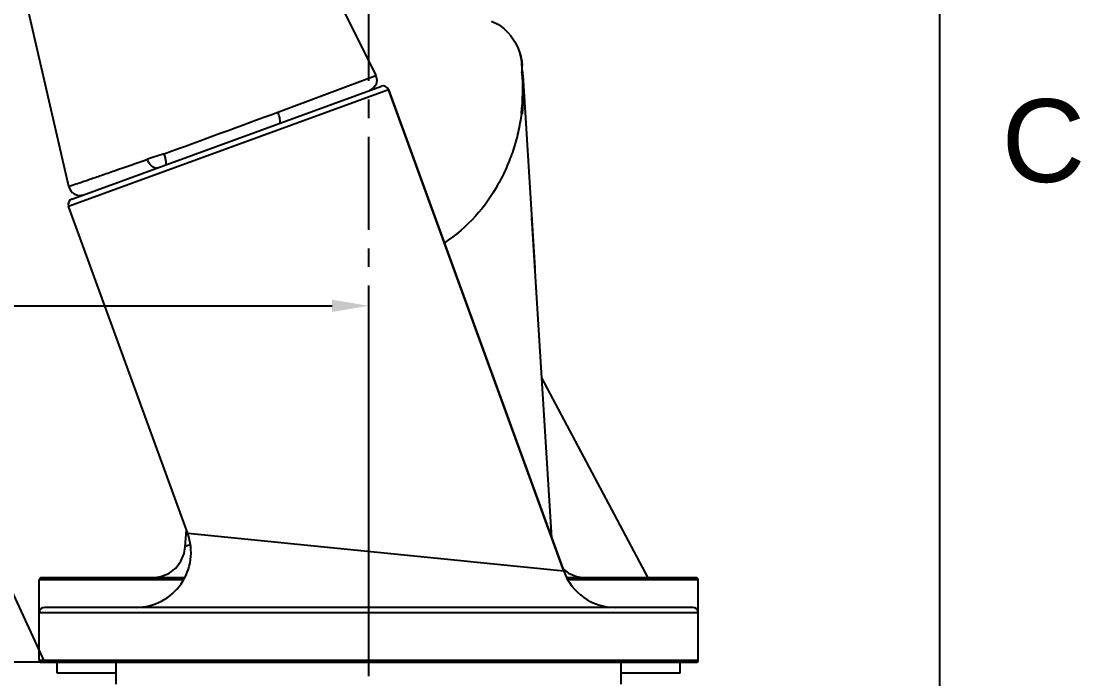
# Model space of a CAD drawing. Header units: millimetres. Extents: x 601 to 1195, y -13 to 407.
# Drawn here: x 1118.1 to 1190.5, y 160 to 204.9 of the extents above; entities that cross this region are included whole.
import ezdxf

# ---------------------------------------------------------------- set-up
doc = ezdxf.new("R2010")
doc.units = ezdxf.units.MM
doc.header["$LTSCALE"] = 0.1
doc.linetypes.add('CENTERX2', pattern=[101.6, 63.5, -12.7, 12.7, -12.7])
doc.layers.add('CENTER', color=1, linetype='CENTERX2')
doc.layers.add('DIM', color=3, linetype='Continuous')
doc.styles.get("Standard").update_dxf_attribs({"font": 'arial.ttf'})
doc.dimstyles.new('ISO-25', dxfattribs={"dimtxt": 2.5, "dimasz": 2.5, "dimexe": 1.25, "dimexo": 0.625, "dimtad": 1, "dimlfac": 1.333333, "dimtxsty": 'Standard', "dimcen": 2.5, "dimadec": 0, "dimazin": 0, "dimtfac": 1, "dimtmove": 0, "dimatfit": 3, "dimfxl": 0, "dimarcsym": 0})

# ---------------------------------------------------------------- blocks, each defined once
blk = doc.blocks.new('*D10')
at = {"layer": 'Defpoints', "color": 0}
for p in [(990.692, 233.702), (1031.205, 161.153), (1141.865, 161.153)]:
    blk.add_point(p, dxfattribs=at)
at = {"layer": 'DIM', "color": 0, "lineweight": -2}
for p, q in [((991.317, 233.702), (1032.455, 233.702)), ((1031.205, 231.202), (1031.205, 163.653)), ((1141.24, 161.153), (1029.955, 161.153))]:
    blk.add_line(p, q, dxfattribs=at)
at = {"layer": 'DIM', "color": 0}
for points in [[(1030.788, 231.202), (1031.621, 231.202), (1031.205, 233.702)], [(1030.788, 163.653), (1031.621, 163.653), (1031.205, 161.153)]]:
    blk.add_solid(points, dxfattribs=at)
at = {"layer": 'DIM', "color": 0, "insert": (1029.303, 197.428), "char_height": 2.5, "attachment_point": 5, "rotation": 90}
blk.add_mtext('97', dxfattribs=at)
blk = doc.blocks.new('*D11')
at = {"layer": 'Defpoints', "color": 0}
for p in [(990.692, 233.702), (1141.865, 185.49), (1141.865, 161.153)]:
    blk.add_point(p, dxfattribs=at)
at = {"layer": 'DIM', "color": 0, "lineweight": -2}
for p, q in [((990.692, 233.077), (990.692, 184.24)), ((1141.865, 161.778), (1141.865, 186.74)), ((993.192, 185.49), (1139.365, 185.49))]:
    blk.add_line(p, q, dxfattribs=at)
at = {"layer": 'DIM', "color": 0}
for points in [[(993.192, 185.907), (993.192, 185.073), (990.692, 185.49)], [(1139.365, 185.907), (1139.365, 185.073), (1141.865, 185.49)]]:
    blk.add_solid(points, dxfattribs=at)
at = {"layer": 'DIM', "color": 0, "insert": (1066.278, 187.391), "char_height": 2.5, "attachment_point": 5}
blk.add_mtext('201.5', dxfattribs=at)

msp = doc.modelspace()

# ---------------------------------------------------------------- linework, layer by layer
for p, q in [((1180.8668, 0.8691), (1180.8668, 392.5863)), ((1152.211, 202.6716), (1152.2108, 202.6723)), ((1152.3427, 201.9046), (1152.3422, 201.9152)), ((1152.3522, 201.7199), (1152.3427, 201.9046)), ((1135.6698, 198.7148), (1142.3577, 201.2019)), ((1152.3656, 201.4532), (1152.3422, 201.4541)), ((1152.3656, 201.4532), (1152.3522, 201.7199)), ((1152.3662, 201.4891), (1152.3528, 201.7096)), ((1152.3675, 201.4532), (1152.3656, 201.4533)), ((1152.3684, 201.4534), (1152.3662, 201.4891)), ((1152.3684, 201.4534), (1152.3675, 201.4533)), ((1152.3828, 201.2247), (1153.2028, 188.0517)), ((1121.5888, 192.7815), (1142.7319, 200.477)), ((1121.3647, 192.3009), (1143.2126, 200.2529)), ((1143.2126, 200.2529), (1155.1807, 167.3707)), ((1155.1807, 167.3707), (1143.2126, 200.2529)), ((1129.5049, 169.9359), (1121.3647, 192.3009)), ((1119.7396, 161.1533), (1108.2036, 186.2362)), ((1153.668, 180.5832), (1160.9217, 166.9283)), ((1129.3412, 169.0384), (1129.4129, 170.1887)), ((1155.1807, 167.3707), (1129.5049, 169.9359)), ((1119.3645, 161.3033), (1119.3645, 166.7783)), ((1119.3645, 161.3033), (1119.3645, 166.7783)), ((1129.2004, 166.7783), (1119.3645, 166.7783)), ((1129.2806, 166.9283), (1119.5145, 166.9283)), ((1164.2145, 166.9283), (1155.4061, 166.9283)), ((1164.3645, 166.7783), (1155.4826, 166.7783)), ((1164.3645, 161.3033), (1164.3645, 166.7783)), ((1164.3645, 161.3033), (1164.3645, 166.7783)), ((1164.3645, 164.5283), (1119.3645, 164.5283)), ((1163.9895, 164.9033), (1119.7395, 164.9033)), ((1119.3645, 161.3033), (1164.3645, 161.3033)), ((1119.5145, 161.1533), (1164.2145, 161.1533)), ((1120.602, 160.4033), (1120.602, 161.1533)), ((1124.6145, 159.6533), (1124.6145, 161.1533)), ((1159.1145, 159.6533), (1159.1145, 161.1533)), ((1163.127, 160.4033), (1163.127, 161.1533)), ((1124.6145, 160.4033), (1120.602, 160.4033)), ((1163.127, 160.4033), (1159.1145, 160.4033))]:
    msp.add_line(p, q)
for points in [[(1082.7521, 282.3076), (1094.789, 270.7478), (1106.2224, 258.1579), (1116.764, 244.8036), (1126.3558, 230.7533), (1134.9515, 216.0834), (1142.3578, 201.2019)], [(1121.3942, 193.6451), (1118.5102, 206.0762), (1114.4295, 218.0599), (1109.2451, 229.433), (1102.8558, 240.4106), (1095.0423, 251.1316), (1085.4905, 261.638), (1074.2592, 271.4355)], [(1150.2492, 204.9192), (1150.7339, 204.6835), (1151.1007, 204.4173)], [(1151.1007, 204.4173), (1151.373, 204.1548), (1151.5695, 203.9211), (1151.7117, 203.7236), (1151.8503, 203.5045), (1152.0423, 203.1319), (1152.2108, 202.6723)], [(1152.211, 202.6716), (1152.2532, 202.513), (1152.3165, 202.1805), (1152.3422, 201.9152)], [(1142.3576, 201.2018), (1142.4252, 200.898), (1142.3659, 200.5981), (1142.1918, 200.3467), (1141.9318, 200.1858)], [(1152.3689, 201.4533), (1152.4156, 200.5217), (1152.3954, 199.3064), (1152.343, 198.598)], [(1152.9885, 191.4932), (1153.6697, 180.5552), (1154.3495, 169.6544)], [(1127.0956, 166.9283), (1127.6689, 167.0026), (1128.2123, 167.2256), (1128.6832, 167.584), (1129.0427, 168.0517), (1129.2664, 168.5871), (1129.3412, 169.0384)], [(1155.1246, 167.5248), (1155.5119, 167.2285), (1156.0568, 167.0035), (1156.6331, 166.9283)]]:
    msp.add_lwpolyline(points)
for centre, radius, start, end in [((1149.3152, 201.8279), 3.0162, 1.642477, 16.245462), ((1039.2898, 198.7214), 113.0854, 1.38554, 1.617916), ((1139.1723, 200.2371), 13.2152, 352.926439, 5.281071), ((1142.8602, 200.1246), 0.375, 20, 110), ((49.6094, 3152.0926), 3146.7392, 290.039447, 290.1902417), ((1279.5184, -267.4174), 487.4652, 108.122424, 108.264049), ((1122.1324, 193.7775), 0.75, 190.171642, 290), ((1121.7171, 192.4292), 0.375, 110, 200), ((1125.9811, 168.6533), 3.75, 270, 20), ((1158.7045, 168.6533), 3.75, 200, 270), ((1119.5145, 166.7783), 0.15, 90, 180), ((1164.2145, 166.7783), 0.15, 0, 90), ((1119.7395, 164.5283), 0.375, 90, 180), ((1163.9895, 164.5283), 0.375, 0, 90), ((1119.5145, 161.3033), 0.15, 180, 270), ((1164.2145, 161.3033), 0.15, 270, 0)]:
    msp.add_arc(centre, radius, start, end)
for points in [[(1152.3302, 201.9143), (1152.334, 201.9126), (1152.3381, 201.9108), (1152.341, 201.9078)], [(1152.3315, 201.4534), (1152.3351, 201.4533), (1152.3389, 201.4541), (1152.3422, 201.4558)]]:
    msp.add_open_spline(points, degree=3)
for points, knots in [([(1152.341, 201.9078), (1152.3415, 201.9073), (1152.3423, 201.9064), (1152.3427, 201.9052), (1152.3427, 201.9046)], [0, 0, 0, 0, 0.5436859, 1, 1, 1, 1]), ([(1135.8076, 198.0185), (1135.8144, 198.059), (1135.8123, 198.1576), (1135.7759, 198.3928), (1135.7183, 198.5827), (1135.6698, 198.7148)], [0, 0, 0, 0, 0.1726163, 0.4090186, 1, 1, 1, 1]), ([(1152.287, 198.6097), (1152.2342, 198.1852), (1152.0879, 197.3437), (1151.7421, 196.1102), (1151.2834, 194.9096), (1150.5099, 193.3442), (1149.2032, 191.4969), (1147.8112, 190.2965), (1147.0302, 189.7963)], [0, 0, 0, 0, 0.1213988, 0.2419281, 0.3630283, 0.4856156, 0.7367967, 1, 1, 1, 1]), ([(1135.7633, 197.9406), (1135.7689, 197.9427), (1135.7953, 197.9603), (1135.8035, 197.994), (1135.8076, 198.0185)], [0, 0, 0, 0, 0.1930893, 1, 1, 1, 1]), ([(1121.3942, 193.6451), (1121.4238, 193.6574), (1121.5457, 193.6935), (1121.8114, 193.7892), (1122.2531, 193.937), (1122.8617, 194.1462), (1123.6317, 194.4097), (1124.9458, 194.8627), (1126.0014, 195.2293), (1126.7484, 195.4905)], [0, 0, 0, 0, 0.0169708, 0.0671851, 0.1496813, 0.263661, 0.4080766, 0.5807938, 1, 1, 1, 1]), ([(1127.4158, 194.9024), (1127.3601, 194.8821), (1127.2165, 194.8885), (1127.0267, 195.0161), (1126.8607, 195.2231), (1126.7802, 195.3965), (1126.7484, 195.4905)], [0, 0, 0, 0, 0.1839354, 0.4126976, 0.6918948, 1, 1, 1, 1]), ([(1127.9828, 195.1088), (1128.0101, 195.1187), (1128.0401, 195.2192), (1128.0242, 195.3766), (1127.9791, 195.6101), (1127.9254, 195.7773), (1127.8931, 195.8667)], [0, 0, 0, 0, 0.1109201, 0.3275281, 0.6375367, 1, 1, 1, 1]), ([(1129.6537, 169.1512), (1129.6088, 169.1429), (1129.531, 169.1276), (1129.432, 169.0995), (1129.3711, 169.0762), (1129.3419, 169.0501), (1129.3412, 169.0384)], [0, 0, 0, 0, 0.4034722, 0.7023398, 0.8967132, 1, 1, 1, 1])]:
    msp.add_open_spline(points, degree=3, knots=knots)
at = {"layer": 'CENTER'}
msp.add_line((1141.8645, 38.2813), (1141.8645, 246.5334), dxfattribs=at)

# ---------------------------------------------------------------- texts
at = {"insert": (1187.9375, 196.7277), "char_height": 5.6566, "attachment_point": 5}
msp.add_mtext_dynamic_manual_height_columns('C', width=10, gutter_width=12.5, heights=[0], dxfattribs=at)

# ---------------------------------------------------------------- dimensions: what is measured, and where the dimension line sits
at = {"layer": 'DIM'}
dim = msp.add_linear_dim(base=(1031.2046, 161.1533), p1=(990.6917, 233.7017), p2=(1141.8645, 161.1533), angle=90, text='97', dimstyle='ISO-25', dxfattribs=at)
dim.commit()
dim.dimension.update_dxf_attribs({"geometry": '*D10', "text_midpoint": (1029.3032, 197.4275)})
dim = msp.add_linear_dim(base=(1141.8645, 185.49), p1=(990.6917, 233.7017), p2=(1141.8645, 161.1533), text='201.5', dimstyle='ISO-25', dxfattribs=at)
dim.commit()
dim.dimension.update_dxf_attribs({"geometry": '*D11', "text_midpoint": (1066.2781, 187.3915)})

doc.saveas('drawing.dxf')
